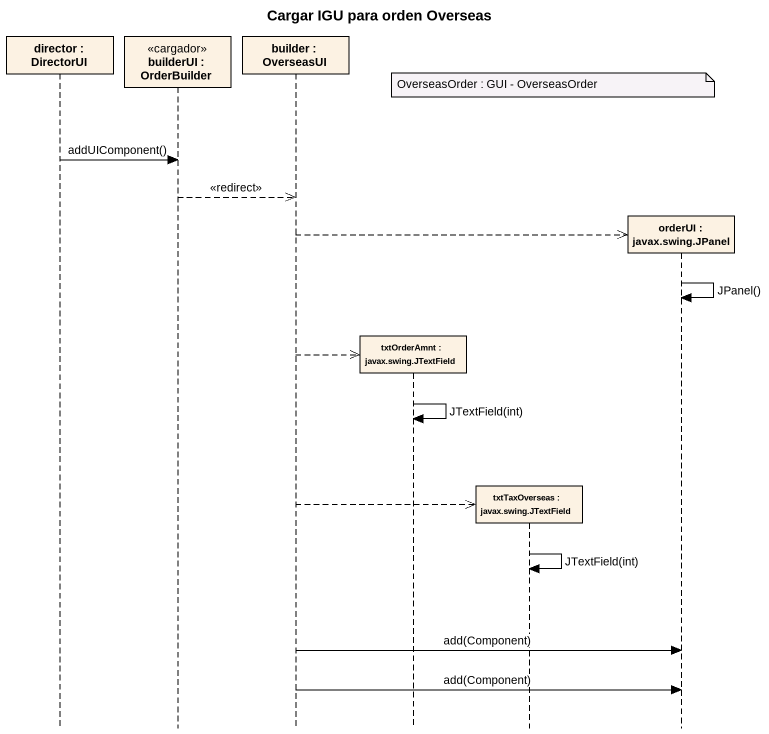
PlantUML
@startuml
title Cargar IGU para orden Overseas
hide footbox
participant "director : DirectorUI" as director
participant "builderUI : OrderBuilder" as builderUI <<cargador>>
participant "builder : OverseasUI" as builder
participant "txtOrderAmnt : javax.swing.JTextField" as txtOrderAmnt
participant "txtTaxOverseas : javax.swing.JTextField" as txtTaxOverseas
participant "orderUI : javax.swing.JPanel" as orderUI

note over txtTaxOverseas : OverseasOrder : GUI - OverseasOrder
director -> builderUI : addUIComponent()
builderUI -->> builder : <<redirect>>
builder -->> orderUI **
orderUI -> orderUI : JPanel()
builder -->> txtOrderAmnt **
txtOrderAmnt -> txtOrderAmnt : JTextField(int)
builder -->> txtTaxOverseas **
txtTaxOverseas -> txtTaxOverseas : JTextField(int)
builder -> orderUI : add(Component)
builder -> orderUI : add(Component)
@enduml
